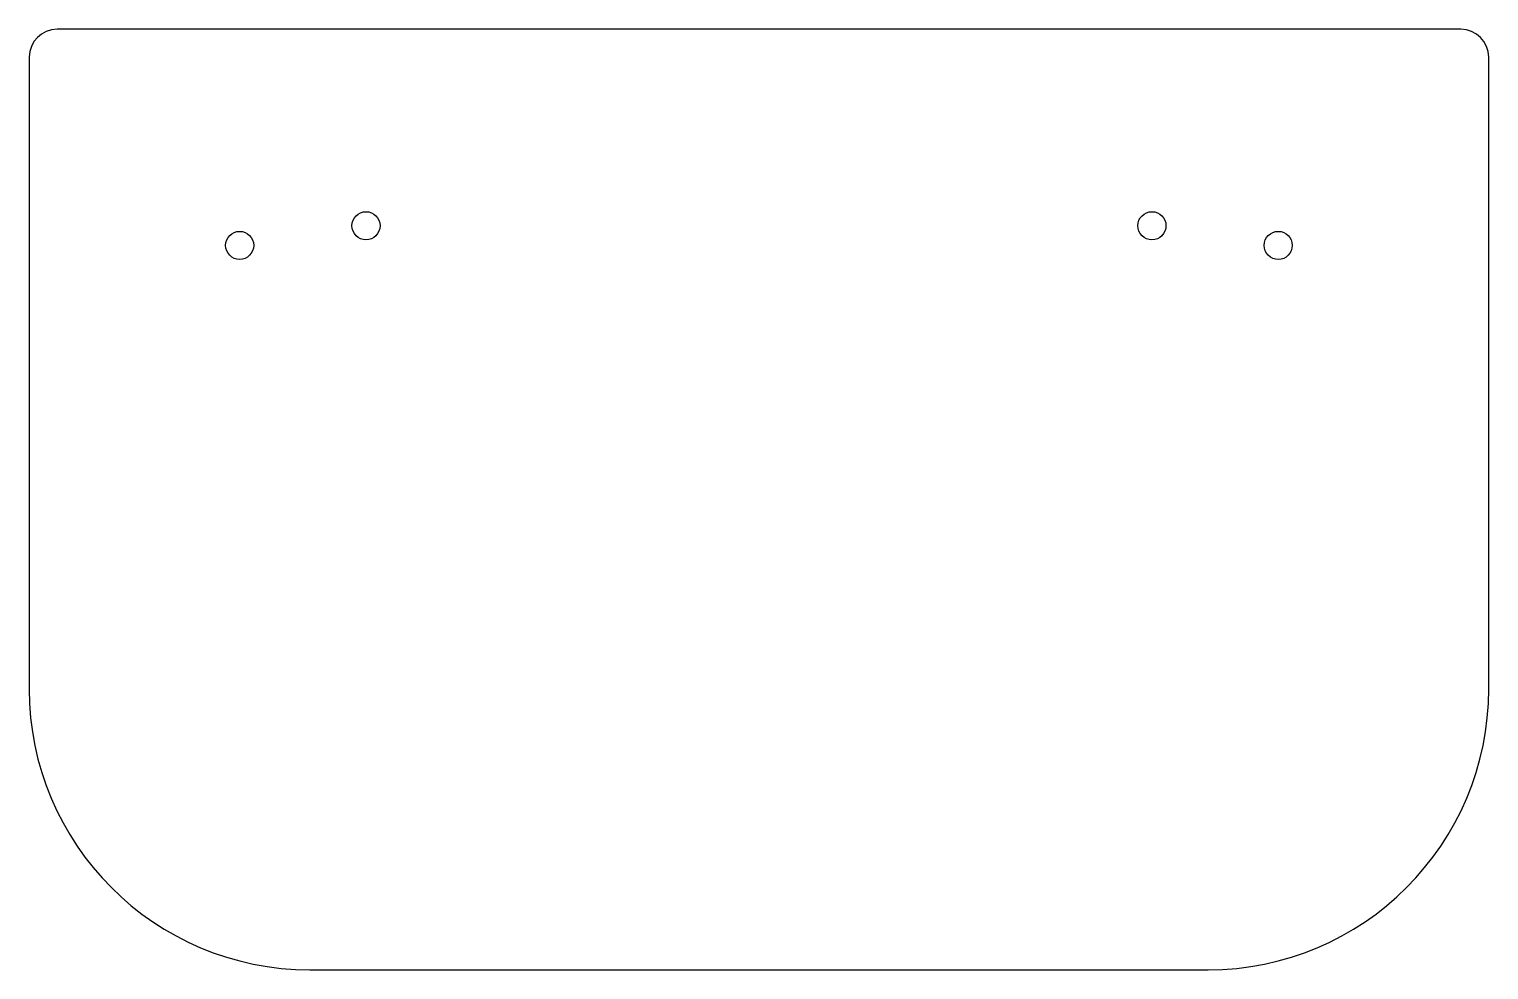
# Model space of a CAD drawing. Extents: x 1.4 to 14.4, y 19.5 to 27.8.
import ezdxf

# ---------------------------------------------------------------- set-up
doc = ezdxf.new("R2010")
doc.units = 0
doc.layers.get('0').update_dxf_attribs({"linetype": 'CONTINUOUS'})

msp = doc.modelspace()

# ---------------------------------------------------------------- linework, layer by layer
for p, q in [((14.17, 27.828), (1.67, 27.828)), ((1.42, 27.578), (1.42, 21.953)), ((14.42, 21.953), (14.42, 27.578)), ((3.92, 19.453), (11.92, 19.453))]:
    msp.add_line(p, q)
for centre in [(4.42, 26.078), (11.42, 26.078), (3.295, 25.903), (12.545, 25.903)]:
    msp.add_circle(centre, 0.125)
for centre, radius, start, end in [((1.67, 27.578), 0.25, 90, 180), ((14.17, 27.578), 0.25, 0, 90), ((3.92, 21.953), 2.5, 180, 270), ((11.92, 21.953), 2.5, 270, 0)]:
    msp.add_arc(centre, radius, start, end)

doc.saveas('drawing.dxf')
